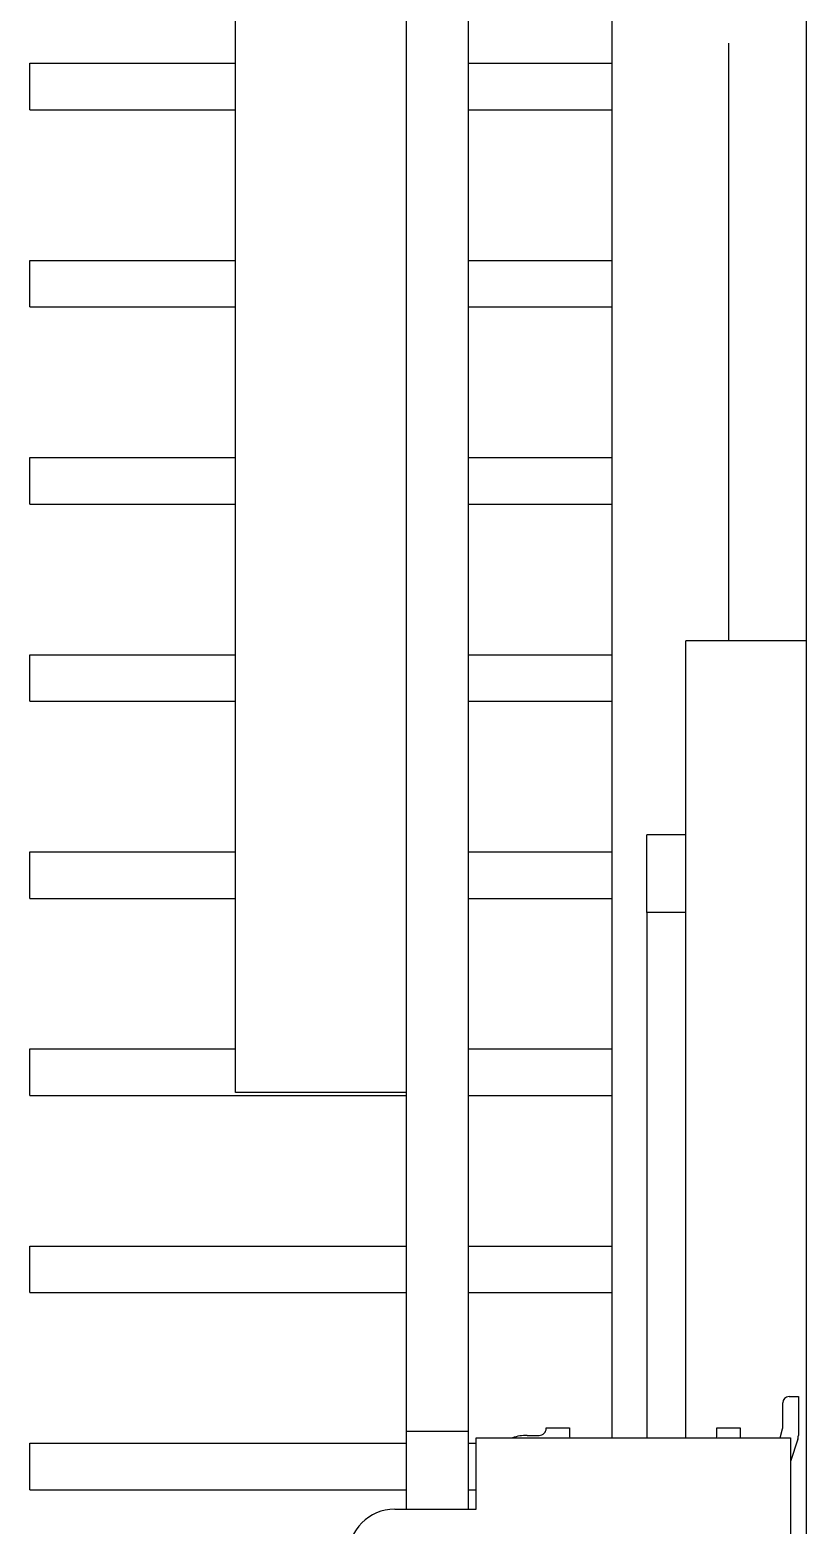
# Model space of a CAD drawing. Extents: x -34 to 51106, y -14166 to 1700.
# Drawn here: x 120.53 to 130.53, y 67.53 to 86.79 of the extents above; entities that cross this region are included whole.
import ezdxf

# ---------------------------------------------------------------- set-up
doc = ezdxf.new("R2010")
doc.units = 0
doc.layers.get('0').update_dxf_attribs({"linetype": 'CONTINUOUS'})

msp = doc.modelspace()

# ---------------------------------------------------------------- linework, layer by layer
for p, q in [((130.5273, 102.2509), (130.5273, 30.2509)), ((125.3773, 68.7309), (125.3773, 94.7309)), ((126.1773, 68.7309), (126.1773, 94.7309)), ((123.1773, 73.1009), (123.1773, 88.1009)), ((128.0273, 68.6509), (128.0273, 86.9609)), ((129.5273, 86.6206), (129.5273, 78.9196)), ((120.5273, 85.7609), (120.5273, 86.3609)), ((120.5273, 86.3609), (123.1773, 86.3609)), ((126.1773, 86.3609), (128.0273, 86.3609)), ((120.5273, 85.7609), (123.1773, 85.7609)), ((126.1773, 85.7609), (128.0273, 85.7609)), ((120.5273, 83.2209), (120.5273, 83.8209)), ((120.5273, 83.8209), (123.1773, 83.8209)), ((126.1773, 83.8209), (128.0273, 83.8209)), ((120.5273, 83.2209), (123.1773, 83.2209)), ((126.1773, 83.2209), (128.0273, 83.2209)), ((120.5273, 80.6809), (120.5273, 81.2809)), ((120.5273, 81.2809), (123.1773, 81.2809)), ((126.1773, 81.2809), (128.0273, 81.2809)), ((120.5273, 80.6809), (123.1773, 80.6809)), ((126.1773, 80.6809), (128.0273, 80.6809)), ((128.9773, 68.6509), (128.9773, 78.9196)), ((130.5273, 78.9196), (128.9773, 78.9196)), ((120.5273, 78.7409), (123.1773, 78.7409)), ((120.5273, 78.1409), (120.5273, 78.7409)), ((126.1773, 78.7409), (128.0273, 78.7409)), ((120.5273, 78.1409), (123.1773, 78.1409)), ((126.1773, 78.1409), (128.0273, 78.1409)), ((128.9773, 76.4195), (128.4773, 76.4195)), ((128.4773, 75.4195), (128.4773, 76.4195)), ((120.5273, 75.6009), (120.5273, 76.2009)), ((120.5273, 76.2009), (123.1773, 76.2009)), ((126.1773, 76.2009), (128.0273, 76.2009)), ((120.5273, 75.6009), (123.1773, 75.6009)), ((126.1773, 75.6009), (128.0273, 75.6009)), ((128.4773, 75.4195), (128.4773, 68.6509)), ((128.9773, 75.4195), (128.4773, 75.4195)), ((120.5273, 73.6609), (123.1773, 73.6609)), ((120.5273, 73.0609), (120.5273, 73.6609)), ((126.1773, 73.6609), (128.0273, 73.6609)), ((120.5273, 73.0609), (125.3773, 73.0609)), ((125.3773, 73.1009), (123.1773, 73.1009)), ((126.1773, 73.0609), (128.0273, 73.0609)), ((120.5273, 70.5209), (120.5273, 71.1209)), ((120.5273, 71.1209), (125.3773, 71.1209)), ((126.1773, 71.1209), (128.0273, 71.1209)), ((120.5273, 70.5209), (125.3773, 70.5209)), ((126.1773, 70.5209), (128.0273, 70.5209)), ((130.3073, 69.1809), (130.4273, 69.1809)), ((130.4273, 69.1809), (130.4273, 68.6809)), ((130.2273, 68.794), (130.2273, 69.1009)), ((127.1788, 68.7809), (127.4788, 68.7809)), ((127.1788, 68.772), (127.1788, 68.7809)), ((127.4788, 68.7809), (127.4788, 68.6809)), ((129.3788, 68.6809), (129.3788, 68.7809)), ((129.3788, 68.7809), (129.6788, 68.7809)), ((129.6788, 68.7809), (129.6788, 68.6509)), ((126.1773, 68.7309), (125.3773, 68.7309)), ((125.3773, 67.7309), (125.3773, 68.7309)), ((126.1773, 67.7309), (126.1773, 68.7309)), ((126.2773, 68.6509), (130.3273, 68.6509)), ((126.2773, 67.7309), (126.2773, 68.6509)), ((126.935, 68.682), (127.0888, 68.682)), ((130.1924, 68.6509), (130.2239, 68.7682)), ((130.3273, 68.6509), (130.3273, 63.9309)), ((130.42, 68.6348), (130.3273, 68.3471)), ((120.5273, 67.9809), (120.5273, 68.5809)), ((120.5273, 68.5809), (125.3773, 68.5809)), ((126.1773, 68.5809), (126.2773, 68.5809)), ((120.5273, 67.9809), (125.3773, 67.9809)), ((126.1773, 67.9809), (126.2773, 67.9809)), ((125.2273, 67.7309), (126.2773, 67.7309))]:
    msp.add_line(p, q)
for centre, radius, start, end in [((130.3073, 69.1009), 0.08, 90, 180), ((130.1273, 68.794), 0.1, 345, 360), ((126.935, 68.082), 0.6, 89.99983, 108.52471), ((127.0888, 68.772), 0.09, 269.99991, 360), ((127.5788, 68.6809), 0.1, 180, 197.4576), ((129.2788, 68.6809), 0.1, 342.5424, 360), ((130.2773, 68.6809), 0.15, 342.13127, 0), ((125.2273, 67.1309), 0.6, 90, 180)]:
    msp.add_arc(centre, radius, start, end)

doc.saveas('drawing.dxf')
